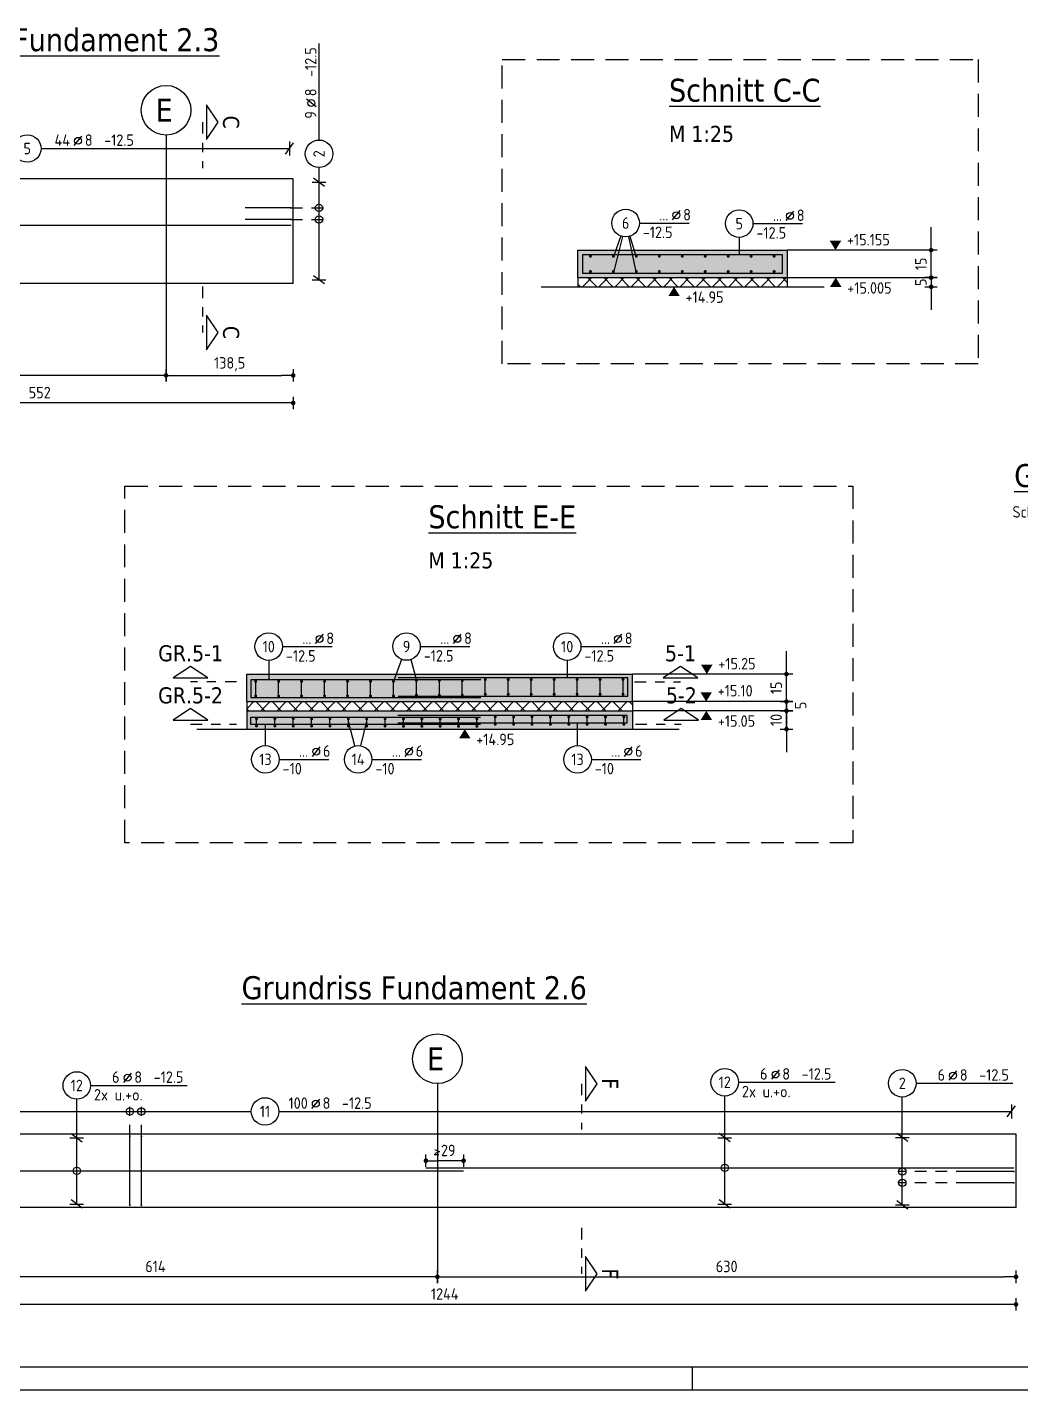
# Model space of a CAD drawing. Extents: x 22 to 185, y 12 to 71.
# Drawn here: x 139.92 to 150.73, y 32.04 to 46.88 of the extents above; entities that cross this region are included whole.
import ezdxf
from ezdxf.enums import TextEntityAlignment as Align

# ---------------------------------------------------------------- set-up
doc = ezdxf.new("R2010")
doc.units = 0
doc.header["$LTSCALE"] = 0.5
doc.header["$MEASUREMENT"] = 0
doc.header["$PDSIZE"] = 0.15
for name, pattern in [('AUSGEZOGEN', [1000.01, 1000, 0.01]), ('DASHDOTSMALL', [1.05, 0.5, -0.25, 0.05, -0.25]), ('STRICHLINIE', [0.75, 0.5, -0.25]), ('STRICHPUNKT2', [0.55, 0.25, -0.125, 0.05, -0.125]), ('VERDECKT', [0.375, 0.25, -0.125])]:
    doc.linetypes.add(name, pattern=pattern)
doc.layers.get('Defpoints').update_dxf_attribs({"linetype": 'CONTINUOUS'})
for name, color, linetype in [('ACHSEN', 7, 'CONTINUOUS'), ('BETON', 7, 'CONTINUOUS'), ('DETAIL', 7, 'CONTINUOUS'), ('grau_mittel', 7, 'CONTINUOUS'), ('HILFE', 7, 'CONTINUOUS'), ('koten', 7, 'CONTINUOUS'), ('MASSE', 7, 'CONTINUOUS'), ('OBJEKT', 7, 'CONTINUOUS'), ('RAHMEN', 7, 'CONTINUOUS'), ('RND', 7, 'CONTINUOUS'), ('SCHNITTE', 7, 'CONTINUOUS'), ('SFP_Achsen', 7, 'CONTINUOUS'), ('TEXT', 7, 'CONTINUOUS')]:
    doc.layers.add(name, color=color, linetype=linetype)
doc.styles.add('HELV', font='tahoma.ttf')
doc.styles.add('TXT', font='isocp.shx')
doc.dimstyles.new('DOT_I', dxfattribs={"dimscale": 0.5, "dimtxt": 0.25, "dimasz": 0.25, "dimexe": 0.1, "dimexo": 0.3, "dimgap": 0.1, "dimtad": 1, "dimdec": 3, "dimzin": 3, "dimtxsty": 'TXT', "dimblk": 'DOT', "dimblk1": 'DOT', "dimblk2": 'DOT', "dimsah": 1, "dimcen": 0.1, "dimse1": 1, "dimse2": 1, "dimazin": 0, "dimtfac": 1, "dimtdec": 4, "dimtix": 1, "dimtmove": 2, "dimatfit": 3, "dimldrblk": 'DOT', "dimfxl": 0, "dimtvp": 1, "dimtolj": 1, "dimtzin": 0, "dimarcsym": 0})

# ---------------------------------------------------------------- blocks, each defined once
blk = doc.blocks.new('SCHN-2')
at = {"layer": 'SCHNITTE', "color": 6, "linetype": 'Continuous'}
blk.add_lwpolyline([(0.378, 0.088), (0, 0.34), (-0.378, 0.088)], close=True, dxfattribs=at)
at = {"layer": 'SCHNITTE', "color": 1, "linetype": 'DASHDOTSMALL', "style": 'HELV'}
blk.add_attdef('SCHN-2', text='', height=0.35, dxfattribs=at).set_placement((0, 0.45), align=Align.CENTER)
blk = doc.blocks.new('DOT')
at = {"layer": 'MASSE', "color": 7, "linetype": 'Continuous'}
for p, q in [((0, 0), (-1, 0)), ((0, 0.54), (0, -0.54))]:
    blk.add_line(p, q, dxfattribs=at)
at = {"layer": 'MASSE', "color": 7, "linetype": 'Continuous', "const_width": 0.2}
blk.add_lwpolyline([(-0.1, 0, 1), (0.1, 0, 1)], format="xyb", close=True, dxfattribs=at)
blk = doc.blocks.new('*D308')
at = {"layer": 'Defpoints', "color": 0, "linetype": 'AUSGEZOGEN', "transparency": 16777216}
for p in [(137.293, 42.791), (137.293, 42.791), (142.813, 42.791)]:
    blk.add_point(p, dxfattribs=at)
at = {"layer": 'MASSE', "color": 0, "linetype": 'AUSGEZOGEN', "lineweight": -2, "transparency": 16777216}
blk.add_line((142.688, 42.791), (137.418, 42.791), dxfattribs=at)
at = {"layer": 'MASSE', "color": 0, "linetype": 'AUSGEZOGEN', "lineweight": -2, "transparency": 16777216, "xscale": 0.125, "yscale": 0.125, "zscale": 0.125, "rotation": 180}
blk.add_blockref('DOT', (137.293, 42.791), dxfattribs=at)
at = {"layer": 'MASSE', "color": 0, "linetype": 'AUSGEZOGEN', "lineweight": -2, "transparency": 16777216, "xscale": 0.125, "yscale": 0.125, "zscale": 0.125}
blk.add_blockref('DOT', (142.813, 42.791), dxfattribs=at)
at = {"layer": 'MASSE', "color": 0, "linetype": 'AUSGEZOGEN', "transparency": 16777216, "insert": (140.053, 42.904), "char_height": 0.125, "attachment_point": 5, "style": 'TXT'}
blk.add_mtext('\\A1;552', dxfattribs=at)
blk = doc.blocks.new('*D311')
at = {"layer": 'Defpoints', "color": 0, "linetype": 'AUSGEZOGEN', "transparency": 16777216}
for p in [(138.243, 32.972), (138.243, 32.972), (150.683, 32.972)]:
    blk.add_point(p, dxfattribs=at)
at = {"layer": 'MASSE', "color": 0, "linetype": 'AUSGEZOGEN', "lineweight": -2, "transparency": 16777216}
blk.add_line((150.558, 32.972), (138.368, 32.972), dxfattribs=at)
at = {"layer": 'MASSE', "color": 0, "linetype": 'AUSGEZOGEN', "lineweight": -2, "transparency": 16777216, "xscale": 0.125, "yscale": 0.125, "zscale": 0.125, "rotation": 180}
blk.add_blockref('DOT', (138.243, 32.972), dxfattribs=at)
at = {"layer": 'MASSE', "color": 0, "linetype": 'AUSGEZOGEN', "lineweight": -2, "transparency": 16777216, "xscale": 0.125, "yscale": 0.125, "zscale": 0.125}
blk.add_blockref('DOT', (150.683, 32.972), dxfattribs=at)
at = {"layer": 'MASSE', "color": 0, "linetype": 'AUSGEZOGEN', "transparency": 16777216, "insert": (144.463, 33.085), "char_height": 0.125, "attachment_point": 5, "style": 'TXT'}
blk.add_mtext('\\A1;1244', dxfattribs=at)
blk = doc.blocks.new('lei_gre')
at = {"layer": 'RND', "color": 7, "linetype": 'Continuous'}
for p, q in [((-0.09, -0.12), (0.09, 0.12)), ((0, 0.15), (0, -0.15))]:
    blk.add_line(p, q, dxfattribs=at)
blk = doc.blocks.new('RND_LEI')
at = {"layer": 'RND', "color": 7, "linetype": 'Continuous'}
blk.add_line((1.022, 0.066), (1.19, 0.27), dxfattribs=at)
for centre, radius in [((0, 0), 0.3), ((1.106, 0.168), 0.075)]:
    blk.add_circle(centre, radius, dxfattribs=at)
at = {"layer": 'RND', "color": 7, "linetype": 'Continuous', "style": 'TXT'}
blk.add_attdef('ANZ', text='', height=0.25, dxfattribs=at).set_placement((0.931, 0.057), align=Align.RIGHT)
for tag, p in [('DUM', (1.253, 0.057)), ('ABSTD', (1.674, 0.057)), ('POSTXT', (0.374, -0.327))]:
    blk.add_attdef(tag, p, '', height=0.25, dxfattribs=at)
blk.add_attdef('POSL', text='', height=0.25, dxfattribs=at).set_placement((0, 0), align=Align.MIDDLE)
blk = doc.blocks.new('*D344')
at = {"layer": 'Defpoints', "color": 0, "linetype": 'AUSGEZOGEN', "transparency": 16777216}
for p in [(149.759, 44.156), (149.759, 44.056), (149.759, 44.056)]:
    blk.add_point(p, dxfattribs=at)
at = {"layer": 'MASSE', "color": 0, "linetype": 'AUSGEZOGEN', "lineweight": -2, "transparency": 16777216}
for p, q in [((149.759, 44.281), (149.759, 44.406)), ((149.759, 44.156), (149.759, 44.056)), ((149.759, 43.931), (149.759, 43.806))]:
    blk.add_line(p, q, dxfattribs=at)
at = {"layer": 'MASSE', "color": 0, "linetype": 'AUSGEZOGEN', "lineweight": -2, "transparency": 16777216, "xscale": 0.125, "yscale": 0.125, "zscale": 0.125}
for p, rotation in [((149.759, 44.156), 270), ((149.759, 44.056), 90)]:
    blk.add_blockref('DOT', p, dxfattribs=dict(at, rotation=rotation))
at = {"layer": 'MASSE', "color": 0, "linetype": 'AUSGEZOGEN', "transparency": 16777216, "insert": (149.647, 44.106), "char_height": 0.125, "attachment_point": 5, "rotation": 90, "style": 'TXT'}
blk.add_mtext('\\A1;5', dxfattribs=at)
blk = doc.blocks.new('*D345')
at = {"layer": 'Defpoints', "color": 0, "linetype": 'AUSGEZOGEN', "transparency": 16777216}
for p in [(149.759, 44.456), (149.759, 44.456), (149.759, 44.156)]:
    blk.add_point(p, dxfattribs=at)
at = {"layer": 'MASSE', "color": 0, "linetype": 'AUSGEZOGEN', "lineweight": -2, "transparency": 16777216}
for p, q in [((149.759, 44.581), (149.759, 44.706)), ((149.759, 44.156), (149.759, 44.456)), ((149.759, 44.031), (149.759, 43.906))]:
    blk.add_line(p, q, dxfattribs=at)
at = {"layer": 'MASSE', "color": 0, "linetype": 'AUSGEZOGEN', "lineweight": -2, "transparency": 16777216, "xscale": 0.125, "yscale": 0.125, "zscale": 0.125}
for p, rotation in [((149.759, 44.456), 270), ((149.759, 44.156), 90)]:
    blk.add_blockref('DOT', p, dxfattribs=dict(at, rotation=rotation))
at = {"layer": 'MASSE', "color": 0, "linetype": 'AUSGEZOGEN', "transparency": 16777216, "insert": (149.647, 44.306), "char_height": 0.125, "attachment_point": 5, "rotation": 90, "style": 'TXT'}
blk.add_mtext('\\A1;15', dxfattribs=at)
blk = doc.blocks.new('okrd_u')
at = {"layer": 'koten', "color": 7, "linetype": 'Continuous'}
blk.add_solid([(-0.125, -0.202), (0.125, -0.202), (0, 0)], dxfattribs=at)
at = {"layer": 'koten', "style": 'TXT'}
blk.add_attdef('OKRD', (0.25, -0.35), '', height=0.25, dxfattribs=at)
blk = doc.blocks.new('okrd_o')
at = {"layer": 'koten', "color": 7, "linetype": 'Continuous'}
blk.add_solid([(-0.125, 0.202), (0.125, 0.202), (0, 0)], dxfattribs=at)
at = {"layer": 'koten', "style": 'TXT'}
blk.add_attdef('OKRD', (0.25, 0.1), '', height=0.25, dxfattribs=at)
blk = doc.blocks.new('*D348')
at = {"layer": 'Defpoints', "color": 0, "linetype": 'AUSGEZOGEN', "transparency": 16777216}
for p in [(148.184, 39.438), (148.184, 39.438), (148.184, 39.238)]:
    blk.add_point(p, dxfattribs=at)
at = {"layer": 'MASSE', "color": 0, "linetype": 'AUSGEZOGEN', "lineweight": -2, "transparency": 16777216}
for p, q in [((148.184, 39.563), (148.184, 39.688)), ((148.184, 39.238), (148.184, 39.438)), ((148.184, 39.113), (148.184, 38.988))]:
    blk.add_line(p, q, dxfattribs=at)
at = {"layer": 'MASSE', "color": 0, "linetype": 'AUSGEZOGEN', "lineweight": -2, "transparency": 16777216, "xscale": 0.125, "yscale": 0.125, "zscale": 0.125}
for p, rotation in [((148.184, 39.438), 270), ((148.184, 39.238), 90)]:
    blk.add_blockref('DOT', p, dxfattribs=dict(at, rotation=rotation))
at = {"layer": 'MASSE', "color": 0, "linetype": 'AUSGEZOGEN', "transparency": 16777216, "insert": (148.072, 39.338), "char_height": 0.125, "attachment_point": 5, "rotation": 90, "style": 'TXT'}
blk.add_mtext('\\A1;10', dxfattribs=at)
blk = doc.blocks.new('*D349')
at = {"layer": 'Defpoints', "color": 0, "linetype": 'AUSGEZOGEN', "transparency": 16777216}
for p in [(148.184, 39.538), (148.184, 39.438), (148.184, 39.438)]:
    blk.add_point(p, dxfattribs=at)
at = {"layer": 'MASSE', "color": 0, "linetype": 'AUSGEZOGEN', "lineweight": -2, "transparency": 16777216}
for p, q in [((148.184, 39.663), (148.184, 39.788)), ((148.184, 39.538), (148.184, 39.438)), ((148.184, 39.313), (148.184, 39.188))]:
    blk.add_line(p, q, dxfattribs=at)
at = {"layer": 'MASSE', "color": 0, "linetype": 'AUSGEZOGEN', "lineweight": -2, "transparency": 16777216, "xscale": 0.125, "yscale": 0.125, "zscale": 0.125}
for p, rotation in [((148.184, 39.538), 270), ((148.184, 39.438), 90)]:
    blk.add_blockref('DOT', p, dxfattribs=dict(at, rotation=rotation))
at = {"layer": 'MASSE', "color": 0, "linetype": 'AUSGEZOGEN', "transparency": 16777216, "insert": (148.339, 39.496), "char_height": 0.125, "attachment_point": 5, "rotation": 90, "style": 'TXT'}
blk.add_mtext('\\A1;5', dxfattribs=at)
blk = doc.blocks.new('*D350')
at = {"layer": 'Defpoints', "color": 0, "linetype": 'AUSGEZOGEN', "transparency": 16777216}
for p in [(148.184, 39.838), (148.184, 39.838), (148.184, 39.538)]:
    blk.add_point(p, dxfattribs=at)
at = {"layer": 'MASSE', "color": 0, "linetype": 'AUSGEZOGEN', "lineweight": -2, "transparency": 16777216}
for p, q in [((148.184, 39.963), (148.184, 40.088)), ((148.184, 39.538), (148.184, 39.838)), ((148.184, 39.413), (148.184, 39.288))]:
    blk.add_line(p, q, dxfattribs=at)
at = {"layer": 'MASSE', "color": 0, "linetype": 'AUSGEZOGEN', "lineweight": -2, "transparency": 16777216, "xscale": 0.125, "yscale": 0.125, "zscale": 0.125}
for p, rotation in [((148.184, 39.838), 270), ((148.184, 39.538), 90)]:
    blk.add_blockref('DOT', p, dxfattribs=dict(at, rotation=rotation))
at = {"layer": 'MASSE', "color": 0, "linetype": 'AUSGEZOGEN', "transparency": 16777216, "insert": (148.072, 39.688), "char_height": 0.125, "attachment_point": 5, "rotation": 90, "style": 'TXT'}
blk.add_mtext('\\A1;15', dxfattribs=at)
blk = doc.blocks.new('A1-19-0')
at = {"layer": 'RAHMEN', "color": 5}
blk.add_line((2, 0.5), (102.6, 0.5), dxfattribs=at)
at = {"layer": 'RAHMEN', "color": 7}
blk.add_line((27.1, 0), (27.1, 0.5), dxfattribs=at)
at = {"layer": 'RAHMEN'}
blk.add_line((0, 0), (103.1, 0), dxfattribs=at)
blk = doc.blocks.new('*D367')
at = {"layer": 'Defpoints', "color": 0, "linetype": 'AUSGEZOGEN', "transparency": 16777216}
for p in [(144.258, 34.537), (144.258, 34.537), (144.668, 34.537)]:
    blk.add_point(p, dxfattribs=at)
at = {"layer": 'MASSE', "color": 0, "linetype": 'AUSGEZOGEN', "lineweight": -2, "transparency": 16777216}
blk.add_line((144.543, 34.537), (144.383, 34.537), dxfattribs=at)
at = {"layer": 'MASSE', "color": 0, "linetype": 'AUSGEZOGEN', "lineweight": -2, "transparency": 16777216, "xscale": 0.125, "yscale": 0.125, "zscale": 0.125, "rotation": 180}
blk.add_blockref('DOT', (144.258, 34.537), dxfattribs=at)
at = {"layer": 'MASSE', "color": 0, "linetype": 'AUSGEZOGEN', "lineweight": -2, "transparency": 16777216, "xscale": 0.125, "yscale": 0.125, "zscale": 0.125}
blk.add_blockref('DOT', (144.668, 34.537), dxfattribs=at)
at = {"layer": 'MASSE', "color": 0, "linetype": 'AUSGEZOGEN', "transparency": 16777216, "insert": (144.463, 34.649), "char_height": 0.125, "attachment_point": 5, "style": 'TXT'}
blk.add_mtext('\\A1;>29', dxfattribs=at)
blk = doc.blocks.new('*D369')
at = {"layer": 'Defpoints', "color": 0, "linetype": 'AUSGEZOGEN', "transparency": 16777216}
for p in [(138.243, 33.272), (138.243, 33.272), (144.383, 33.272)]:
    blk.add_point(p, dxfattribs=at)
at = {"layer": 'MASSE', "color": 0, "linetype": 'AUSGEZOGEN', "lineweight": -2, "transparency": 16777216}
blk.add_line((144.258, 33.272), (138.368, 33.272), dxfattribs=at)
at = {"layer": 'MASSE', "color": 0, "linetype": 'AUSGEZOGEN', "lineweight": -2, "transparency": 16777216, "xscale": 0.125, "yscale": 0.125, "zscale": 0.125, "rotation": 180}
blk.add_blockref('DOT', (138.243, 33.272), dxfattribs=at)
at = {"layer": 'MASSE', "color": 0, "linetype": 'AUSGEZOGEN', "lineweight": -2, "transparency": 16777216, "xscale": 0.125, "yscale": 0.125, "zscale": 0.125}
blk.add_blockref('DOT', (144.383, 33.272), dxfattribs=at)
at = {"layer": 'MASSE', "color": 0, "linetype": 'AUSGEZOGEN', "transparency": 16777216, "insert": (141.313, 33.385), "char_height": 0.125, "attachment_point": 5, "style": 'TXT'}
blk.add_mtext('\\A1;614', dxfattribs=at)
blk = doc.blocks.new('*D370')
at = {"layer": 'Defpoints', "color": 0, "linetype": 'AUSGEZOGEN', "transparency": 16777216}
for p in [(144.383, 33.272), (150.683, 33.272), (150.683, 33.272)]:
    blk.add_point(p, dxfattribs=at)
at = {"layer": 'MASSE', "color": 0, "linetype": 'AUSGEZOGEN', "lineweight": -2, "transparency": 16777216}
blk.add_line((144.508, 33.272), (150.558, 33.272), dxfattribs=at)
at = {"layer": 'MASSE', "color": 0, "linetype": 'AUSGEZOGEN', "lineweight": -2, "transparency": 16777216, "xscale": 0.125, "yscale": 0.125, "zscale": 0.125, "rotation": 180}
blk.add_blockref('DOT', (144.383, 33.272), dxfattribs=at)
at = {"layer": 'MASSE', "color": 0, "linetype": 'AUSGEZOGEN', "lineweight": -2, "transparency": 16777216, "xscale": 0.125, "yscale": 0.125, "zscale": 0.125}
blk.add_blockref('DOT', (150.683, 33.272), dxfattribs=at)
at = {"layer": 'MASSE', "color": 0, "linetype": 'AUSGEZOGEN', "transparency": 16777216, "insert": (147.533, 33.385), "char_height": 0.125, "attachment_point": 5, "style": 'TXT'}
blk.add_mtext('\\A1;630', dxfattribs=at)
blk = doc.blocks.new('*D377')
at = {"layer": 'Defpoints', "color": 0, "linetype": 'AUSGEZOGEN', "transparency": 16777216}
for p in [(137.293, 43.091), (137.293, 43.091), (141.428, 43.091)]:
    blk.add_point(p, dxfattribs=at)
at = {"layer": 'MASSE', "color": 0, "linetype": 'AUSGEZOGEN', "lineweight": -2, "transparency": 16777216}
blk.add_line((141.303, 43.091), (137.418, 43.091), dxfattribs=at)
at = {"layer": 'MASSE', "color": 0, "linetype": 'AUSGEZOGEN', "lineweight": -2, "transparency": 16777216, "xscale": 0.125, "yscale": 0.125, "zscale": 0.125, "rotation": 180}
blk.add_blockref('DOT', (137.293, 43.091), dxfattribs=at)
at = {"layer": 'MASSE', "color": 0, "linetype": 'AUSGEZOGEN', "lineweight": -2, "transparency": 16777216, "xscale": 0.125, "yscale": 0.125, "zscale": 0.125}
blk.add_blockref('DOT', (141.428, 43.091), dxfattribs=at)
at = {"layer": 'MASSE', "color": 0, "linetype": 'AUSGEZOGEN', "transparency": 16777216, "insert": (139.361, 43.213), "char_height": 0.125, "attachment_point": 5, "style": 'TXT'}
blk.add_mtext('\\A1;413,5', dxfattribs=at)
blk = doc.blocks.new('*D378')
at = {"layer": 'Defpoints', "color": 0, "linetype": 'AUSGEZOGEN', "transparency": 16777216}
for p in [(141.428, 43.091), (142.813, 43.091), (142.813, 43.091)]:
    blk.add_point(p, dxfattribs=at)
at = {"layer": 'MASSE', "color": 0, "linetype": 'AUSGEZOGEN', "lineweight": -2, "transparency": 16777216}
blk.add_line((141.553, 43.091), (142.688, 43.091), dxfattribs=at)
at = {"layer": 'MASSE', "color": 0, "linetype": 'AUSGEZOGEN', "lineweight": -2, "transparency": 16777216, "xscale": 0.125, "yscale": 0.125, "zscale": 0.125, "rotation": 180}
blk.add_blockref('DOT', (141.428, 43.091), dxfattribs=at)
at = {"layer": 'MASSE', "color": 0, "linetype": 'AUSGEZOGEN', "lineweight": -2, "transparency": 16777216, "xscale": 0.125, "yscale": 0.125, "zscale": 0.125}
blk.add_blockref('DOT', (142.813, 43.091), dxfattribs=at)
at = {"layer": 'MASSE', "color": 0, "linetype": 'AUSGEZOGEN', "transparency": 16777216, "insert": (142.121, 43.213), "char_height": 0.125, "attachment_point": 5, "style": 'TXT'}
blk.add_mtext('\\A1;138,5', dxfattribs=at)

msp = doc.modelspace()

# ---------------------------------------------------------------- hatches: boundary and pattern name
at = {"layer": 'grau_mittel', "transparency": 33554687}
msp.add_hatch(color=61, dxfattribs=at).paths.add_polyline_path([(145.9117, 44.4563), (145.9117, 44.1563), (148.1917, 44.1563), (148.1917, 44.4563)])
h = msp.add_hatch(color=61, dxfattribs=at)
h.paths.add_polyline_path([(142.3068, 39.8384), (142.3068, 39.5384), (146.5068, 39.5384), (146.5068, 39.8384)])
h.paths.add_polyline_path([(142.3068, 39.4384), (142.3068, 39.2384), (146.5068, 39.2384), (146.5068, 39.4384)])
at = {"layer": 'HILFE', "linetype": 'AUSGEZOGEN', "transparency": 33554687}
h = msp.add_hatch(dxfattribs=at)
h.set_pattern_fill('ANSI37', color=21, style=0, double=1)
h.set_pattern_definition([(45, (-147.32001, -44.69727), (-0.08838835, 0.08838835), []), (135, (-147.32001, -44.69727), (-0.08838835, -0.08838835), [])])
h.paths.add_polyline_path([(148.1917, 44.1563), (145.9117, 44.1563), (145.9117, 44.0563), (148.1917, 44.0563)])
h = msp.add_hatch(dxfattribs=at)
h.set_pattern_fill('ANSI37', color=21, style=0, double=1)
h.set_pattern_definition([(45, (-155.82743, -38.76313), (-0.08838835, 0.08838835), []), (135, (-155.82743, -38.76313), (-0.08838835, -0.08838835), [])])
h.paths.add_polyline_path([(146.5068, 39.5384), (142.3068, 39.5384), (142.3068, 39.4384), (146.5068, 39.4384)])

# ---------------------------------------------------------------- linework, layer by layer
at = {"layer": 'ACHSEN', "color": 140, "linetype": 'AUSGEZOGEN'}
for p, q in [((141.4284, 45.7089), (141.4284, 43.1588)), ((144.3833, 35.3771), (144.3833, 33.3397))]:
    msp.add_line(p, q, dxfattribs=at)
at = {"layer": 'BETON', "color": 6, "linetype": 'AUSGEZOGEN'}
for p, q in [((142.8134, 45.2315), (137.2934, 45.2315)), ((142.8134, 44.0915), (142.8134, 45.2315)), ((145.9117, 44.1563), (145.9117, 44.4563)), ((145.9117, 44.4563), (148.1917, 44.4563)), ((148.1917, 44.4563), (148.1917, 44.1563)), ((142.8134, 44.0915), (137.2934, 44.0915)), ((145.9117, 44.1563), (148.1917, 44.1563)), ((145.5117, 44.0563), (148.595, 44.0563)), ((142.3068, 39.8384), (146.5068, 39.8384)), ((142.3068, 39.5384), (142.3068, 39.8384)), ((146.5068, 39.5384), (146.5068, 39.8384)), ((142.3068, 39.5384), (146.5068, 39.5384)), ((142.3068, 39.4384), (142.3068, 39.2384)), ((142.3068, 39.4384), (146.5068, 39.4384)), ((146.5068, 39.4384), (146.5068, 39.2384)), ((141.7641, 39.2384), (147.0173, 39.2384)), ((150.6833, 34.8266), (138.2433, 34.8266)), ((150.6833, 34.0266), (150.6833, 34.8266)), ((150.6833, 34.0266), (138.2433, 34.0266))]:
    msp.add_line(p, q, dxfattribs=at)
at = {"layer": 'DETAIL', "color": 102, "linetype": 'STRICHLINIE'}
for points in [[(150.2719, 46.5323), (150.2719, 43.2172), (145.0893, 43.2172), (145.0893, 46.5323)], [(148.907, 41.8864), (148.907, 38.001), (140.9797, 38.001), (140.9797, 41.8864)]]:
    msp.add_lwpolyline(points, close=True, dxfattribs=at)
at = {"layer": 'HILFE', "color": 102, "linetype": 'AUSGEZOGEN'}
for p, q in [((149.6917, 44.4563), (148.1917, 44.4563)), ((148.1917, 44.1563), (149.6917, 44.1563)), ((148.1167, 39.8384), (146.5068, 39.8384)), ((148.1167, 39.5384), (146.5068, 39.5384)), ((148.1167, 39.4384), (146.5068, 39.4384))]:
    msp.add_line(p, q, dxfattribs=at)
at = {"layer": 'OBJEKT', "color": 7, "linetype": 'AUSGEZOGEN'}
for p, q in [((145.9117, 44.1563), (145.9117, 44.0563)), ((148.1917, 44.1563), (148.1917, 44.0563)), ((142.3068, 39.5384), (142.3068, 39.4384)), ((146.5068, 39.5384), (146.5068, 39.4384)), ((144.3979, 34.6016), (144.3462, 34.6016))]:
    msp.add_line(p, q, dxfattribs=at)
at = {"layer": 'RND', "color": 7, "linetype": 'AUSGEZOGEN'}
for p, q in [((143.0943, 45.655), (143.0943, 46.7075)), ((140.0674, 45.5628), (142.7724, 45.5628)), ((143.0943, 45.1952), (143.0943, 45.355)), ((143.0943, 44.1323), (143.0943, 45.1952)), ((146.5827, 44.751), (147.1227, 44.751)), ((147.8194, 44.7449), (148.3594, 44.7449)), ((142.6966, 40.137), (143.2366, 40.137)), ((144.1971, 40.1377), (144.7371, 40.1377)), ((145.9463, 40.137), (146.4863, 40.137)), ((142.6604, 38.9088), (143.2004, 38.9088)), ((143.6704, 38.9088), (144.2104, 38.9088)), ((146.0593, 38.9088), (146.5993, 38.9088)), ((140.6065, 35.3565), (141.659, 35.3565)), ((147.6618, 35.3916), (148.7143, 35.3916)), ((149.5949, 35.3802), (150.6474, 35.3802)), ((140.4565, 34.7845), (140.4565, 35.2065)), ((147.5118, 34.7869), (147.5118, 35.2416)), ((149.4449, 34.7898), (149.4449, 35.2302)), ((138.2963, 35.0734), (142.3565, 35.0734)), ((142.6565, 35.0734), (150.6324, 35.0734)), ((140.4565, 34.0648), (140.4565, 34.7845)), ((147.5118, 34.0645), (147.5118, 34.7869)), ((149.4449, 34.0554), (149.4449, 34.7898))]:
    msp.add_line(p, q, dxfattribs=at)
at = {"layer": 'RND', "color": 102, "linetype": 'VERDECKT'}
for p, q in [((142.7884, 44.9154), (143.1443, 44.9154)), ((142.7884, 44.7904), (143.1443, 44.7904)), ((141.0349, 34.8016), (141.0349, 35.1234)), ((141.1599, 34.8016), (141.1599, 35.1234)), ((150.1583, 34.4205), (149.3949, 34.4205)), ((150.1583, 34.2955), (149.3949, 34.2955))]:
    msp.add_line(p, q, dxfattribs=at)
at = {"layer": 'RND', "color": 102, "linetype": 'AUSGEZOGEN'}
for p, q in [((146.3971, 44.6053), (146.3012, 44.2126)), ((146.3815, 44.61), (146.3025, 44.3922)), ((146.4634, 44.6042), (146.5438, 44.2189)), ((146.4771, 44.6078), (146.545, 44.3884)), ((147.6694, 44.5949), (147.6694, 44.4063)), ((142.5466, 39.987), (142.5466, 39.7784)), ((143.9916, 39.9984), (143.9045, 39.7587)), ((144.093, 39.9949), (144.1545, 39.7681)), ((145.7963, 39.987), (145.7963, 39.7984)), ((142.5104, 39.0588), (142.5104, 39.2884)), ((143.4848, 39.0545), (143.4134, 39.3206)), ((143.5508, 39.0557), (143.6134, 39.3261)), ((145.9093, 39.0588), (145.9093, 39.3084))]:
    msp.add_line(p, q, dxfattribs=at)
at = {"layer": 'RND', "color": 1, "linetype": 'AUSGEZOGEN'}
for points in [[(142.7884, 44.9154), (142.2884, 44.9154)], [(137.3401, 44.7274), (142.7901, 44.7274)], [(142.7884, 44.7904), (142.2884, 44.7904)], [(148.1417, 44.4063), (145.9617, 44.4063), (145.9617, 44.2063), (148.1417, 44.2063), (148.1417, 44.4063)], [(144.8568, 39.5784), (142.3568, 39.5784), (142.3568, 39.7784), (144.8568, 39.7784)], [(143.9568, 39.5984), (146.4568, 39.5984), (146.4568, 39.7984), (143.9568, 39.7984)], [(144.9045, 39.6183), (144.9045, 39.7783)], [(145.1545, 39.6183), (145.1545, 39.7783)], [(145.4045, 39.6183), (145.4045, 39.7783)], [(145.6545, 39.6183), (145.6545, 39.7783)], [(145.9045, 39.6183), (145.9045, 39.7783)], [(146.1545, 39.6183), (146.1545, 39.7783)], [(146.4045, 39.6183), (146.4045, 39.7783)], [(142.4045, 39.5987), (142.4045, 39.7587)], [(142.6545, 39.5987), (142.6545, 39.7587)], [(142.9045, 39.5987), (142.9045, 39.7587)], [(143.1545, 39.5987), (143.1545, 39.7587)], [(143.4045, 39.5987), (143.4045, 39.7587)], [(143.6545, 39.5987), (143.6545, 39.7587)], [(143.9045, 39.5987), (143.9045, 39.7587)], [(144.1545, 39.6081), (144.1545, 39.7681)], [(144.4045, 39.6081), (144.4045, 39.7681)], [(144.6545, 39.6081), (144.6545, 39.7681)], [(144.8507, 39.2884), (142.3507, 39.2884), (142.3507, 39.3684), (144.8507, 39.3684)], [(142.4134, 39.2716), (142.4134, 39.3516)], [(142.6134, 39.2716), (142.6134, 39.3516)], [(142.8134, 39.2716), (142.8134, 39.3516)], [(143.0134, 39.2716), (143.0134, 39.3516)], [(143.2134, 39.2716), (143.2134, 39.3516)], [(143.4134, 39.2716), (143.4134, 39.3516)], [(143.6134, 39.2716), (143.6134, 39.3516)], [(143.8134, 39.2716), (143.8134, 39.3516)], [(143.9507, 39.3084), (146.4507, 39.3084), (146.4507, 39.3884), (143.9507, 39.3884)], [(144.0134, 39.2689), (144.0134, 39.3489)], [(144.2134, 39.2689), (144.2134, 39.3489)], [(144.4134, 39.2689), (144.4134, 39.3489)], [(144.6134, 39.2689), (144.6134, 39.3489)], [(144.8134, 39.2689), (144.8134, 39.3489)], [(145.0134, 39.291), (145.0134, 39.371)], [(145.2134, 39.291), (145.2134, 39.371)], [(145.4134, 39.291), (145.4134, 39.371)], [(145.6134, 39.291), (145.6134, 39.371)], [(145.8134, 39.291), (145.8134, 39.371)], [(146.0134, 39.291), (146.0134, 39.371)], [(146.2134, 39.291), (146.2134, 39.371)], [(146.4134, 39.291), (146.4134, 39.371)], [(141.0349, 34.0516), (141.0349, 34.8016)], [(141.1599, 34.0516), (141.1599, 34.8016)], [(144.2583, 34.4592), (150.6583, 34.4592)], [(138.2683, 34.4266), (144.6683, 34.4266)], [(150.6583, 34.4205), (150.1583, 34.4205)], [(150.6583, 34.2955), (150.1583, 34.2955)]]:
    msp.add_lwpolyline(points, dxfattribs=at)
at = {"layer": 'RND', "color": 7, "linetype": 'AUSGEZOGEN'}
for points, const_width in [([(142.7834, 44.9154, 1), (142.7934, 44.9154, 1)], 0.01), ([(142.7834, 44.7904, 1), (142.7934, 44.7904, 1)], 0.01), ([(146.0414, 44.3896, 1), (146.0574, 44.3896, 1)], 0.016), ([(146.2914, 44.3896, 1), (146.3074, 44.3896, 1)], 0.016), ([(146.5414, 44.3896, 1), (146.5574, 44.3896, 1)], 0.016), ([(146.7914, 44.3896, 1), (146.8074, 44.3896, 1)], 0.016), ([(147.0414, 44.3896, 1), (147.0574, 44.3896, 1)], 0.016), ([(147.2914, 44.3896, 1), (147.3074, 44.3896, 1)], 0.016), ([(147.5414, 44.3896, 1), (147.5574, 44.3896, 1)], 0.016), ([(147.7914, 44.3896, 1), (147.8074, 44.3896, 1)], 0.016), ([(148.0414, 44.3896, 1), (148.0574, 44.3896, 1)], 0.016), ([(146.0414, 44.223, 1), (146.0574, 44.223, 1)], 0.016), ([(146.2914, 44.223, 1), (146.3074, 44.223, 1)], 0.016), ([(146.5414, 44.223, 1), (146.5574, 44.223, 1)], 0.016), ([(146.7914, 44.223, 1), (146.8074, 44.223, 1)], 0.016), ([(147.0414, 44.223, 1), (147.0574, 44.223, 1)], 0.016), ([(147.2914, 44.223, 1), (147.3074, 44.223, 1)], 0.016), ([(147.5414, 44.223, 1), (147.5574, 44.223, 1)], 0.016), ([(147.7914, 44.223, 1), (147.8074, 44.223, 1)], 0.016), ([(148.0414, 44.223, 1), (148.0574, 44.223, 1)], 0.016), ([(144.1465, 39.7681, 1), (144.1625, 39.7681, 1)], 0.016), ([(144.3965, 39.7681, 1), (144.4125, 39.7681, 1)], 0.016), ([(144.6465, 39.7681, 1), (144.6625, 39.7681, 1)], 0.016), ([(144.8965, 39.7783, 1), (144.9125, 39.7783, 1)], 0.016), ([(145.1465, 39.7783, 1), (145.1625, 39.7783, 1)], 0.016), ([(145.3965, 39.7783, 1), (145.4125, 39.7783, 1)], 0.016), ([(145.6465, 39.7783, 1), (145.6625, 39.7783, 1)], 0.016), ([(145.8965, 39.7783, 1), (145.9125, 39.7783, 1)], 0.016), ([(146.1465, 39.7783, 1), (146.1625, 39.7783, 1)], 0.016), ([(146.3965, 39.7783, 1), (146.4125, 39.7783, 1)], 0.016), ([(142.3965, 39.7587, 1), (142.4125, 39.7587, 1)], 0.016), ([(142.6465, 39.7587, 1), (142.6625, 39.7587, 1)], 0.016), ([(142.8965, 39.7587, 1), (142.9125, 39.7587, 1)], 0.016), ([(143.1465, 39.7587, 1), (143.1625, 39.7587, 1)], 0.016), ([(143.3965, 39.7587, 1), (143.4125, 39.7587, 1)], 0.016), ([(143.6465, 39.7587, 1), (143.6625, 39.7587, 1)], 0.016), ([(143.8965, 39.7587, 1), (143.9125, 39.7587, 1)], 0.016), ([(144.8965, 39.6183, 1), (144.9125, 39.6183, 1)], 0.016), ([(145.1465, 39.6183, 1), (145.1625, 39.6183, 1)], 0.016), ([(145.3965, 39.6183, 1), (145.4125, 39.6183, 1)], 0.016), ([(145.6465, 39.6183, 1), (145.6625, 39.6183, 1)], 0.016), ([(145.8965, 39.6183, 1), (145.9125, 39.6183, 1)], 0.016), ([(146.1465, 39.6183, 1), (146.1625, 39.6183, 1)], 0.016), ([(146.3965, 39.6183, 1), (146.4125, 39.6183, 1)], 0.016), ([(142.3965, 39.5987, 1), (142.4125, 39.5987, 1)], 0.016), ([(142.6465, 39.5987, 1), (142.6625, 39.5987, 1)], 0.016), ([(142.8965, 39.5987, 1), (142.9125, 39.5987, 1)], 0.016), ([(143.1465, 39.5987, 1), (143.1625, 39.5987, 1)], 0.016), ([(143.3965, 39.5987, 1), (143.4125, 39.5987, 1)], 0.016), ([(143.6465, 39.5987, 1), (143.6625, 39.5987, 1)], 0.016), ([(143.8965, 39.5987, 1), (143.9125, 39.5987, 1)], 0.016), ([(144.1465, 39.6081, 1), (144.1625, 39.6081, 1)], 0.016), ([(144.3965, 39.6081, 1), (144.4125, 39.6081, 1)], 0.016), ([(144.6465, 39.6081, 1), (144.6625, 39.6081, 1)], 0.016), ([(142.4054, 39.3516, 1), (142.4214, 39.3516, 1)], 0.016), ([(142.6054, 39.3516, 1), (142.6214, 39.3516, 1)], 0.016), ([(142.8054, 39.3516, 1), (142.8214, 39.3516, 1)], 0.016), ([(143.0054, 39.3516, 1), (143.0214, 39.3516, 1)], 0.016), ([(143.2054, 39.3516, 1), (143.2214, 39.3516, 1)], 0.016), ([(143.4054, 39.3516, 1), (143.4214, 39.3516, 1)], 0.016), ([(143.6054, 39.3516, 1), (143.6214, 39.3516, 1)], 0.016), ([(143.8054, 39.3516, 1), (143.8214, 39.3516, 1)], 0.016), ([(144.0054, 39.3489, 1), (144.0214, 39.3489, 1)], 0.016), ([(144.2054, 39.3489, 1), (144.2214, 39.3489, 1)], 0.016), ([(144.4054, 39.3489, 1), (144.4214, 39.3489, 1)], 0.016), ([(144.6054, 39.3489, 1), (144.6214, 39.3489, 1)], 0.016), ([(144.8054, 39.3489, 1), (144.8214, 39.3489, 1)], 0.016), ([(145.0054, 39.371, 1), (145.0214, 39.371, 1)], 0.016), ([(145.2054, 39.371, 1), (145.2214, 39.371, 1)], 0.016), ([(145.4054, 39.371, 1), (145.4214, 39.371, 1)], 0.016), ([(145.6054, 39.371, 1), (145.6214, 39.371, 1)], 0.016), ([(145.8054, 39.371, 1), (145.8214, 39.371, 1)], 0.016), ([(146.0054, 39.371, 1), (146.0214, 39.371, 1)], 0.016), ([(146.2054, 39.371, 1), (146.2214, 39.371, 1)], 0.016), ([(146.4054, 39.371, 1), (146.4214, 39.371, 1)], 0.016), ([(142.4054, 39.2716, 1), (142.4214, 39.2716, 1)], 0.016), ([(142.6054, 39.2716, 1), (142.6214, 39.2716, 1)], 0.016), ([(142.8054, 39.2716, 1), (142.8214, 39.2716, 1)], 0.016), ([(143.0054, 39.2716, 1), (143.0214, 39.2716, 1)], 0.016), ([(143.2054, 39.2716, 1), (143.2214, 39.2716, 1)], 0.016), ([(143.4054, 39.2716, 1), (143.4214, 39.2716, 1)], 0.016), ([(143.6054, 39.2716, 1), (143.6214, 39.2716, 1)], 0.016), ([(143.8054, 39.2716, 1), (143.8214, 39.2716, 1)], 0.016), ([(144.0054, 39.2689, 1), (144.0214, 39.2689, 1)], 0.016), ([(144.2054, 39.2689, 1), (144.2214, 39.2689, 1)], 0.016), ([(144.4054, 39.2689, 1), (144.4214, 39.2689, 1)], 0.016), ([(144.6054, 39.2689, 1), (144.6214, 39.2689, 1)], 0.016), ([(144.8054, 39.2689, 1), (144.8214, 39.2689, 1)], 0.016), ([(145.0054, 39.291, 1), (145.0214, 39.291, 1)], 0.016), ([(145.2054, 39.291, 1), (145.2214, 39.291, 1)], 0.016), ([(145.4054, 39.291, 1), (145.4214, 39.291, 1)], 0.016), ([(145.6054, 39.291, 1), (145.6214, 39.291, 1)], 0.016), ([(145.8054, 39.291, 1), (145.8214, 39.291, 1)], 0.016), ([(146.0054, 39.291, 1), (146.0214, 39.291, 1)], 0.016), ([(146.2054, 39.291, 1), (146.2214, 39.291, 1)], 0.016), ([(146.4054, 39.291, 1), (146.4214, 39.291, 1)], 0.016), ([(141.0299, 34.8016, 1), (141.0399, 34.8016, 1)], 0.01), ([(141.1549, 34.8016, 1), (141.1649, 34.8016, 1)], 0.01), ([(150.6533, 34.4205, 1), (150.6633, 34.4205, 1)], 0.01), ([(150.6533, 34.2955, 1), (150.6633, 34.2955, 1)], 0.01), ([(141.0299, 34.0516, 1), (141.0399, 34.0516, 1)], 0.01), ([(141.1549, 34.0516, 1), (141.1649, 34.0516, 1)], 0.01)]:
    msp.add_lwpolyline(points, format="xyb", close=True, dxfattribs=dict(at, const_width=const_width))
for centre in [(143.0943, 44.9154), (143.0943, 44.7904), (141.0349, 35.0734), (141.1599, 35.0734), (140.4565, 34.4266), (147.5118, 34.4592), (149.4449, 34.4205), (149.4449, 34.2955)]:
    msp.add_circle(centre, 0.04, dxfattribs=at)
at = {"layer": 'SCHNITTE', "color": 6, "linetype": 'STRICHPUNKT2'}
for p, q in [((141.8245, 45.8494), (141.8245, 45.3494)), ((141.8245, 44.0588), (141.8245, 43.5588)), ((142.196, 39.752), (141.696, 39.752)), ((146.5302, 39.752), (147.0302, 39.752)), ((141.695, 39.2935), (142.195, 39.2935)), ((146.5387, 39.2935), (147.0387, 39.2935)), ((145.9514, 35.3754), (145.9514, 34.8754)), ((145.9514, 33.805), (145.9514, 33.305))]:
    msp.add_line(p, q, dxfattribs=at)
at = {"layer": 'SFP_Achsen', "color": 7, "linetype": 'AUSGEZOGEN'}
for centre in [(141.4284, 45.9793), (144.3833, 35.6476)]:
    msp.add_circle(centre, 0.2705, dxfattribs=at)

# ---------------------------------------------------------------- block references
at = {"layer": 'koten', "color": 7, "linetype": 'AUSGEZOGEN', "xscale": 0.5, "yscale": 0.5, "zscale": 0.5}
for name, p, values in [('okrd_o', (148.7175, 44.4563), {'OKRD': '+15.155'}), ('okrd_u', (146.9598, 44.0563), {'OKRD': '+14.95'}), ('okrd_o', (147.3167, 39.8384), {'OKRD': '+15.25'}), ('okrd_u', (147.3118, 39.4384), {'OKRD': '+15.05'}), ('okrd_u', (144.6815, 39.2384), {'OKRD': '+14.95'})]:
    msp.add_blockref(name, p, dxfattribs=at).add_auto_attribs(values)
at = {"layer": 'koten', "color": 102, "linetype": 'AUSGEZOGEN', "xscale": 0.5, "yscale": 0.5, "zscale": 0.5}
msp.add_blockref('okrd_u', (148.7206, 44.1563), dxfattribs=at).add_auto_attribs({'OKRD': '+15.005'})
at = {"layer": 'koten', "color": 102, "linetype": 'AUSGEZOGEN'}
ref = msp.add_blockref('okrd_u', (147.31, 39.5384), dxfattribs=dict(at, xscale=-0.5, yscale=0.5, zscale=0.5, rotation=180))
ref.add_attrib('OKRD', '+15.10', (147.435, 39.5936), dxfattribs={"height": 0.125, "style": 'TXT'})
at = {"layer": 'RAHMEN', "color": 7, "linetype": 'AUSGEZOGEN', "xscale": 0.5, "yscale": 0.5, "zscale": 0.5}
msp.add_blockref('A1-19-0', (133.6116, 32.0422), dxfattribs=at)
at = {"layer": 'RND', "color": 7, "linetype": 'AUSGEZOGEN', "xscale": 0.5, "yscale": 0.5, "zscale": 0.5, "rotation": 90}
msp.add_blockref('RND_LEI', (143.0943, 45.505), dxfattribs=at).add_auto_attribs({'POSL': '2', 'DUM': '8', 'ANZ': '9', 'ABSTD': '-12.5'})
at = {"layer": 'RND', "color": 7, "linetype": 'AUSGEZOGEN', "xscale": 0.5, "yscale": 0.5, "zscale": 0.5}
for p, values in [((139.9174, 45.5628), {'POSL': '5', 'DUM': '8', 'ANZ': '44', 'ABSTD': '-12.5'}), ((146.4327, 44.751), {'POSL': '6', 'DUM': '8', 'ANZ': '...', 'POSTXT': '-12.5'}), ((147.6694, 44.7449), {'POSL': '5', 'DUM': '8', 'ANZ': '...', 'POSTXT': '-12.5'}), ((142.5466, 40.137), {'POSL': '10', 'DUM': '8', 'ANZ': '...', 'POSTXT': '-12.5'}), ((144.0471, 40.1377), {'POSL': '9', 'DUM': '8', 'ANZ': '...', 'POSTXT': '-12.5'}), ((145.7963, 40.137), {'POSL': '10', 'DUM': '8', 'ANZ': '...', 'POSTXT': '-12.5'}), ((142.5104, 38.9088), {'POSL': '13', 'DUM': '6', 'ANZ': '...', 'POSTXT': '-10'}), ((143.5204, 38.9088), {'POSL': '14', 'DUM': '6', 'ANZ': '...', 'POSTXT': '-10'}), ((145.9093, 38.9088), {'POSL': '13', 'DUM': '6', 'ANZ': '...', 'POSTXT': '-10'}), ((140.4565, 35.3565), {'POSL': '12', 'DUM': '8', 'ANZ': '6', 'ABSTD': '-12.5', 'POSTXT': '2x u.+o.'}), ((147.5118, 35.3916), {'POSL': '12', 'DUM': '8', 'ANZ': '6', 'ABSTD': '-12.5', 'POSTXT': '2x u.+o.'}), ((149.4449, 35.3802), {'POSL': '2', 'DUM': '8', 'ANZ': '6', 'ABSTD': '-12.5'}), ((142.5065, 35.0734), {'POSL': '11', 'DUM': '8', 'ANZ': '100', 'ABSTD': '-12.5'})]:
    msp.add_blockref('RND_LEI', p, dxfattribs=at).add_auto_attribs(values)
for p in [(142.7724, 45.5628), (150.6324, 35.0734)]:
    msp.add_blockref('lei_gre', p, dxfattribs=at)
at = {"layer": 'RND', "color": 7, "linetype": 'AUSGEZOGEN', "xscale": 0.5, "yscale": 0.5, "zscale": 0.5, "rotation": 90}
for p in [(143.0943, 45.1952), (143.0943, 44.1323), (140.4565, 34.7845), (147.5118, 34.7869), (149.4449, 34.7898), (140.4565, 34.0648), (147.5118, 34.0645), (149.4449, 34.0554)]:
    msp.add_blockref('lei_gre', p, dxfattribs=at)
at = {"layer": 'SCHNITTE', "color": 6, "linetype": 'STRICHPUNKT2', "xscale": 0.5, "yscale": 0.5, "zscale": 0.5, "rotation": 270}
for p, values in [((141.8245, 45.8494), {'SCHN-2': 'C'}), ((141.8245, 43.5588), {'SCHN-2': 'C'}), ((145.9514, 35.3754), {'SCHN-2': 'F'}), ((145.9514, 33.305), {'SCHN-2': 'F'})]:
    msp.add_blockref('SCHN-2', p, dxfattribs=at).add_auto_attribs(values)
at = {"layer": 'SCHNITTE', "color": 6, "linetype": 'STRICHPUNKT2', "xscale": 0.5, "yscale": 0.5, "zscale": 0.5}
for p, values in [((141.696, 39.752), {'SCHN-2': 'GR.5-1'}), ((147.0302, 39.752), {'SCHN-2': '5-1'}), ((141.695, 39.2935), {'SCHN-2': 'GR.5-2'}), ((147.0387, 39.2935), {'SCHN-2': '5-2'})]:
    msp.add_blockref('SCHN-2', p, dxfattribs=at).add_auto_attribs(values)

# ---------------------------------------------------------------- texts
at = {"layer": 'SFP_Achsen', "color": 6, "linetype": 'AUSGEZOGEN', "style": 'HELV'}
for p in [(141.3144, 45.855), (144.2692, 35.5232)]:
    msp.add_text('E', height=0.25, dxfattribs=at).set_placement(p)
at = {"layer": 'TEXT', "color": 6, "linetype": 'AUSGEZOGEN', "style": 'HELV'}
for s, p in [('%%UGrundriss Fundament 2.3', (138.2485, 46.623)), ('%%USchnitt C-C', (146.905, 46.0724)), ('%%UGrundriss Fundament 2.5-2', (150.6631, 41.8751)), ('%%USchnitt E-E', (144.2846, 41.4265)), ('%%UGrundriss Fundament 2.6', (142.2502, 36.2967))]:
    msp.add_text(s, height=0.25, dxfattribs=at).set_placement(p)
at = {"layer": 'TEXT', "color": 1, "linetype": 'AUSGEZOGEN', "style": 'HELV'}
for p in [(146.905, 45.6349), (144.2846, 40.989)]:
    msp.add_text('M 1:25', height=0.175, dxfattribs=at).set_placement(p)
at = {"layer": 'TEXT', "color": 7, "linetype": 'AUSGEZOGEN', "style": 'TXT'}
msp.add_text('Schnitt GR.5-2 (obere Platte h=10cm)', height=0.125, dxfattribs=at).set_placement((150.6446, 41.5423))

# ---------------------------------------------------------------- dimensions: what is measured, and where the dimension line sits
at = {"layer": 'MASSE', "color": 7, "linetype": 'AUSGEZOGEN'}
for base, p1, p2, picture, middle in [((149.7592, 44.4563), (149.7592, 44.1563), (149.7592, 44.4563), '*D345', (149.6467, 44.3063)), ((149.7592, 44.0563), (149.7592, 44.1563), (149.7592, 44.0563), '*D344', (149.6467, 44.1063)), ((148.1842, 39.8384), (148.1842, 39.5384), (148.1842, 39.8384), '*D350', (148.0717, 39.6884)), ((148.1842, 39.4384), (148.1842, 39.2384), (148.1842, 39.4384), '*D348', (148.0717, 39.3384))]:
    dim = msp.add_linear_dim(base=base, p1=p1, p2=p2, angle=90, dimstyle='DOT_I', override={"dimdec": 0, "dimlfac": 50}, dxfattribs=at)
    dim.commit()
    dim.dimension.update_dxf_attribs({"geometry": picture, "text_midpoint": middle})
for base, p1, p2, override, picture, middle in [((137.2934, 43.0913), (141.4284, 43.0913), (137.2934, 43.0913), {"dimdec": 1, "dimlfac": 100}, '*D377', (139.3609, 43.2132)), ((142.8134, 43.0913), (141.4284, 43.0913), (142.8134, 43.0913), {"dimdec": 1, "dimlfac": 100}, '*D378', (142.1209, 43.2132)), ((137.2934, 42.7913), (142.8134, 42.7913), (137.2934, 42.7913), {"dimdec": 0, "dimlfac": 100}, '*D308', (140.0534, 42.9038)), ((138.2433, 33.2722), (144.3833, 33.2722), (138.2433, 33.2722), {"dimdec": 0, "dimlfac": 100}, '*D369', (141.3133, 33.3847)), ((150.6833, 33.2722), (144.3833, 33.2722), (150.6833, 33.2722), {"dimdec": 0, "dimlfac": 100}, '*D370', (147.5333, 33.3847)), ((138.2433, 32.9722), (150.6833, 32.9722), (138.2433, 32.9722), {"dimdec": 0, "dimlfac": 100}, '*D311', (144.4633, 33.0848))]:
    dim = msp.add_linear_dim(base=base, p1=p1, p2=p2, dimstyle='DOT_I', override=override, dxfattribs=at)
    dim.commit()
    dim.dimension.update_dxf_attribs({"geometry": picture, "text_midpoint": middle})
dim = msp.add_linear_dim(base=(148.1842, 39.4384), p1=(148.1842, 39.5384), p2=(148.1842, 39.4384), angle=90, dimstyle='DOT_I', override={"dimdec": 0, "dimlfac": 50}, dxfattribs=at)
dim.commit()
dim.dimension.update_dxf_attribs({"geometry": '*D349', "text_midpoint": (148.3395, 39.4964), "dimtype": 160})
dim = msp.add_linear_dim(base=(144.2583, 34.5367), p1=(144.6683, 34.5367), p2=(144.2583, 34.5367), text='>29', dimstyle='DOT_I', override={"dimdec": 0, "dimlfac": 100}, dxfattribs=at)
dim.commit()
dim.dimension.update_dxf_attribs({"geometry": '*D367', "text_midpoint": (144.4633, 34.6492)})

doc.saveas('drawing.dxf')
